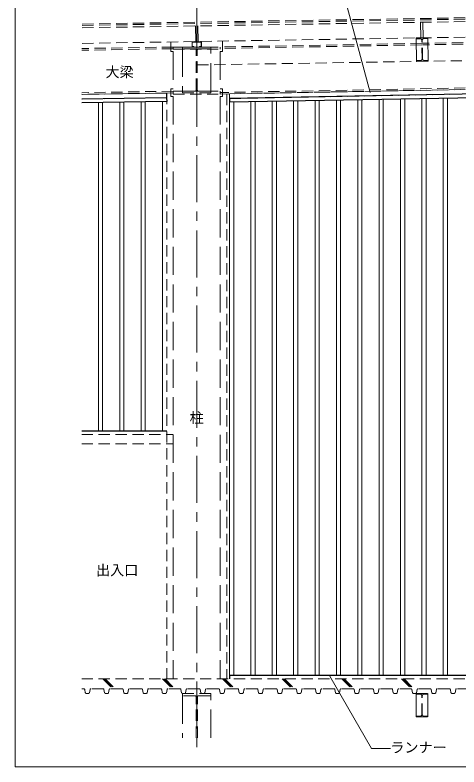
# Model space of a CAD drawing. Units: millimetres on the paper, with parts at other scales. Extents: x -195 to 195, y -140 to 138.
# Drawn here: x -96.5 to -49.2, y 17 to 97 of the extents above; entities that cross this region are included whole.
import ezdxf
from ezdxf.enums import TextEntityAlignment as Align

# ---------------------------------------------------------------- set-up
doc = ezdxf.new("R2010")
doc.units = ezdxf.units.MM
for name, pattern in [('CHAIN1', [8, 5, -1, 1, -1]), ('DASHED1', [1.8, 1.2, -0.6]), ('DASHED3', [4, 3, -1])]:
    doc.linetypes.add(name, pattern=pattern)
for name, color, linetype, lineweight in [('A-0_中心線', 4, 'CHAIN1', 9), ('A-2_スタッド', 3, 'Continuous', 18), ('A-3_ランナー', 2, 'Continuous', 25), ('A-4_補強材', 4, 'DASHED1', 9), ('A-6_文字・矢印', 7, 'Continuous', 18), ('A-9_躯体他', 4, 'DASHED1', 9), ('F-3_ランナー', 4, 'Continuous', 9)]:
    doc.layers.add(name, color=color, linetype=linetype, lineweight=lineweight)
doc.styles.add('ＭＳ ゴシック', font='')
doc.styles.get('ＭＳ ゴシック').set_extended_font_data('MS Gothic')

msp = doc.modelspace()

# ---------------------------------------------------------------- linework, layer by layer
at = {"layer": 'A-0_中心線'}
msp.add_line((-77.099, 98.101), (-77.099, 18.963), dxfattribs=at)
at = {"layer": 'A-2_スタッド'}
for p, q in [((-57.674, 26.781), (-57.674, 88.019)), ((-57.224, 26.781), (-57.224, 88.028)), ((-55.399, 26.781), (-55.399, 88.061)), ((-54.949, 26.781), (-54.949, 88.07)), ((-53.124, 26.781), (-53.124, 88.103)), ((-52.674, 26.781), (-52.674, 88.112)), ((-50.849, 26.781), (-50.849, 88.145)), ((-50.399, 26.781), (-50.399, 88.154)), ((-87.574, 87.698), (-87.574, 52.781)), ((-87.124, 87.705), (-87.124, 52.781)), ((-85.299, 87.735), (-85.299, 52.781)), ((-84.849, 87.742), (-84.849, 52.781)), ((-83.024, 87.772), (-83.024, 52.781)), ((-82.574, 87.779), (-82.574, 52.781)), ((-80.749, 87.809), (-80.749, 52.781)), ((-73.599, 26.781), (-73.599, 87.726)), ((-73.149, 26.781), (-73.149, 87.734)), ((-71.324, 26.781), (-71.324, 87.768)), ((-70.874, 26.781), (-70.874, 87.776)), ((-69.049, 26.781), (-69.049, 87.81)), ((-68.599, 26.781), (-68.599, 87.818)), ((-66.774, 26.781), (-66.774, 87.852)), ((-66.324, 26.781), (-66.324, 87.86)), ((-64.499, 26.781), (-64.499, 87.894)), ((-64.049, 26.781), (-64.049, 87.902)), ((-62.224, 26.781), (-62.224, 87.935)), ((-61.774, 26.781), (-61.774, 87.944)), ((-59.949, 26.781), (-59.949, 87.977)), ((-59.499, 26.781), (-59.499, 87.986))]:
    msp.add_line(p, q, dxfattribs=at)
at = {"layer": 'A-3_ランナー'}
for p, q in [((-10.684, 88.886), (-73.592, 87.726)), ((-80.306, 88.216), (-89.341, 88.07)), ((-89.349, 52.781), (-80.299, 52.781)), ((-73.599, 26.781), (-10.7, 26.781)), ((-73.599, 26.781), (-73.599, 26.381))]:
    msp.add_line(p, q, dxfattribs=at)
for points in [[(-10.691, 89.286), (-73.599, 88.126), (-73.592, 87.726)], [(-80.306, 88.216), (-80.299, 87.816), (-89.335, 87.67)]]:
    msp.add_lwpolyline(points, dxfattribs=at)
at = {"layer": 'A-4_補強材'}
for p, q in [((-73.599, 88.626), (-10.7, 89.786)), ((-73.599, 88.126), (-10.691, 89.286)), ((-80.306, 88.216), (-89.341, 88.07)), ((-80.299, 88.716), (-89.335, 88.57)), ((-80.306, 88.216), (-80.314, 88.716)), ((-73.599, 88.626), (-73.599, 88.126)), ((-89.349, 52.381), (-79.599, 52.381)), ((-89.349, 51.381), (-79.599, 51.381))]:
    msp.add_line(p, q, dxfattribs=at)
at = {"layer": 'A-6_文字・矢印'}
msp.add_line((-61.564, 99.735), (-58.624, 88.764), dxfattribs=at)
msp.add_lwpolyline([(-56.475, 18.953), (-58.475, 18.953), (-62.924, 26.659)], dxfattribs=at)
at = {"layer": 'A-9_躯体他'}
for p, q in [((-10.7, 97.332), (-89.349, 96.056)), ((-10.7, 97.182), (-89.349, 95.906)), ((-10.7, 96.932), (-89.349, 95.656)), ((-10.7, 95.271), (-89.349, 93.996)), ((-53.735, 94.572), (-52.485, 94.595)), ((-53.735, 94.572), (-53.733, 94.482)), ((-53.288, 94.49), (-53.733, 94.482)), ((-27.129, 94.484), (-53.069, 94.005)), ((-52.928, 94.497), (-52.483, 94.505)), ((-52.485, 94.595), (-52.483, 94.505)), ((-79.599, 93.608), (-89.349, 93.45)), ((-79.599, 93.608), (-74.599, 93.608)), ((-79.599, 93.608), (-79.599, 93.368)), ((-75.599, 93.608), (-75.599, 93.428)), ((-53.129, 94.004), (-74.599, 93.608)), ((-74.599, 93.608), (-74.599, 93.368)), ((-53.126, 93.844), (-74.596, 93.448)), ((-53.098, 92.324), (-53.136, 94.343)), ((-53.038, 92.325), (-53.076, 94.344)), ((-27.126, 94.324), (-53.066, 93.845)), ((-79.599, 93.428), (-89.346, 93.27)), ((-79.599, 93.368), (-74.599, 93.368)), ((-77.304, 93.428), (-78.599, 93.428)), ((-77.154, 89.058), (-77.154, 93.278)), ((-77.044, 89.058), (-77.044, 93.278)), ((-76.894, 93.428), (-75.599, 93.428)), ((-77.044, 91.697), (-10.7, 92.772)), ((-53.246, 92.171), (-53.69, 92.163)), ((-53.69, 92.163), (-53.689, 92.073)), ((-53.689, 92.073), (-52.439, 92.096)), ((-52.886, 92.177), (-52.441, 92.186)), ((-52.441, 92.186), (-52.439, 92.096)), ((-10.7, 89.946), (-74.599, 88.767)), ((-10.7, 89.786), (-74.599, 88.607)), ((-79.602, 88.908), (-89.352, 88.749)), ((-79.599, 88.908), (-74.599, 88.908)), ((-79.599, 88.908), (-79.599, 88.608)), ((-77.304, 88.908), (-78.599, 88.908)), ((-78.599, 88.908), (-78.599, 88.728)), ((-75.599, 88.908), (-75.599, 88.728)), ((-74.599, 88.908), (-74.599, 88.608)), ((-79.599, 88.728), (-89.349, 88.569)), ((-80.299, 88.716), (-80.299, 26.381)), ((-79.599, 88.608), (-74.599, 88.608)), ((-78.599, 88.728), (-75.599, 88.728)), ((-73.899, 88.62), (-73.899, 26.381)), ((-89.349, 26.381), (-10.7, 26.381)), ((-87.095, 26.381), (-86.045, 25.331)), ((-86.967, 26.381), (-85.917, 25.331)), ((-86.84, 26.381), (-85.79, 25.331)), ((-80.731, 26.381), (-79.681, 25.331)), ((-80.603, 26.381), (-79.553, 25.331)), ((-80.476, 26.381), (-79.426, 25.331)), ((-74.367, 26.381), (-73.317, 25.331)), ((-74.239, 26.381), (-73.189, 25.331)), ((-74.112, 26.381), (-73.062, 25.331)), ((-68.003, 26.381), (-66.953, 25.331)), ((-67.875, 26.381), (-66.825, 25.331)), ((-67.748, 26.381), (-66.698, 25.331)), ((-61.639, 26.381), (-60.589, 25.331)), ((-61.511, 26.381), (-60.461, 25.331)), ((-61.384, 26.381), (-60.334, 25.331)), ((-55.275, 26.381), (-54.225, 25.331)), ((-55.148, 26.381), (-54.098, 25.331)), ((-55.02, 26.381), (-53.97, 25.331)), ((-89.131, 25.331), (-89.349, 25.331)), ((-88.965, 24.911), (-89.033, 25.251)), ((-88.631, 24.831), (-88.867, 24.831)), ((-88.465, 25.251), (-88.533, 24.911)), ((-87.081, 25.331), (-88.367, 25.331)), ((-86.915, 24.911), (-86.983, 25.251)), ((-86.817, 24.831), (-86.699, 24.831)), ((-86.581, 24.831), (-86.699, 24.831)), ((-86.415, 25.251), (-86.483, 24.911)), ((-85.031, 25.331), (-86.317, 25.331)), ((-84.865, 24.911), (-84.933, 25.251)), ((-84.531, 24.831), (-84.767, 24.831)), ((-84.365, 25.251), (-84.433, 24.911)), ((-82.981, 25.331), (-84.267, 25.331)), ((-82.815, 24.911), (-82.883, 25.251)), ((-82.481, 24.831), (-82.717, 24.831)), ((-82.315, 25.251), (-82.383, 24.911)), ((-80.931, 25.331), (-82.217, 25.331)), ((-80.765, 24.911), (-80.833, 25.251)), ((-80.667, 24.831), (-80.431, 24.831)), ((-80.265, 25.251), (-80.333, 24.911)), ((-78.881, 25.331), (-80.167, 25.331)), ((-78.715, 24.911), (-78.783, 25.251)), ((-78.617, 24.831), (-78.381, 24.831)), ((-78.599, 24.831), (-75.599, 24.831)), ((-78.599, 24.831), (-78.599, 24.591)), ((-78.215, 25.251), (-78.283, 24.911)), ((-76.831, 25.331), (-78.117, 25.331)), ((-76.665, 24.911), (-76.733, 25.251)), ((-76.331, 24.831), (-76.567, 24.831)), ((-76.165, 25.251), (-76.233, 24.911)), ((-74.781, 25.331), (-76.067, 25.331)), ((-75.599, 24.831), (-75.599, 24.591)), ((-74.615, 24.911), (-74.683, 25.251)), ((-74.517, 24.831), (-74.399, 24.831)), ((-74.281, 24.831), (-74.399, 24.831)), ((-74.115, 25.251), (-74.183, 24.911)), ((-72.731, 25.331), (-74.017, 25.331)), ((-72.565, 24.911), (-72.633, 25.251)), ((-72.231, 24.831), (-72.467, 24.831)), ((-72.065, 25.251), (-72.133, 24.911)), ((-70.681, 25.331), (-71.967, 25.331)), ((-70.515, 24.911), (-70.583, 25.251)), ((-70.181, 24.831), (-70.417, 24.831)), ((-70.015, 25.251), (-70.083, 24.911)), ((-68.631, 25.331), (-69.917, 25.331)), ((-68.465, 24.911), (-68.533, 25.251)), ((-68.367, 24.831), (-68.249, 24.831)), ((-68.131, 24.831), (-68.249, 24.831)), ((-67.965, 25.251), (-68.033, 24.911)), ((-66.581, 25.331), (-67.867, 25.331)), ((-66.415, 24.911), (-66.483, 25.251)), ((-66.081, 24.831), (-66.317, 24.831)), ((-65.915, 25.251), (-65.983, 24.911)), ((-64.531, 25.331), (-65.817, 25.331)), ((-64.365, 24.911), (-64.433, 25.251)), ((-64.031, 24.831), (-64.267, 24.831)), ((-63.865, 25.251), (-63.933, 24.911)), ((-62.481, 25.331), (-63.767, 25.331)), ((-62.315, 24.911), (-62.383, 25.251)), ((-62.217, 24.831), (-62.099, 24.831)), ((-61.981, 24.831), (-62.099, 24.831)), ((-61.815, 25.251), (-61.883, 24.911)), ((-60.431, 25.331), (-61.717, 25.331)), ((-60.265, 24.911), (-60.333, 25.251)), ((-59.931, 24.831), (-60.167, 24.831)), ((-59.765, 25.251), (-59.833, 24.911)), ((-58.381, 25.331), (-59.667, 25.331)), ((-58.215, 24.911), (-58.283, 25.251)), ((-57.881, 24.831), (-58.117, 24.831)), ((-57.715, 25.251), (-57.783, 24.911)), ((-56.331, 25.331), (-57.617, 25.331)), ((-56.165, 24.911), (-56.233, 25.251)), ((-56.067, 24.831), (-55.949, 24.831)), ((-55.831, 24.831), (-55.949, 24.831)), ((-55.665, 25.251), (-55.733, 24.911)), ((-54.281, 25.331), (-55.567, 25.331)), ((-54.115, 24.911), (-54.183, 25.251)), ((-53.781, 24.831), (-54.017, 24.831)), ((-53.724, 24.831), (-53.724, 24.741)), ((-53.724, 24.831), (-52.474, 24.831)), ((-53.615, 25.251), (-53.683, 24.911)), ((-52.231, 25.331), (-53.517, 25.331)), ((-52.474, 24.831), (-52.474, 24.741)), ((-52.065, 24.911), (-52.133, 25.251)), ((-51.731, 24.831), (-51.967, 24.831)), ((-51.565, 25.251), (-51.633, 24.911)), ((-50.181, 25.331), (-51.467, 25.331)), ((-50.015, 24.911), (-50.083, 25.251)), ((-49.917, 24.831), (-49.799, 24.831)), ((-49.681, 24.831), (-49.799, 24.831)), ((-49.515, 25.251), (-49.583, 24.911)), ((-48.131, 25.331), (-49.417, 25.331)), ((-77.314, 24.591), (-78.599, 24.591)), ((-77.164, 20.105), (-77.164, 24.441)), ((-77.034, 20.105), (-77.034, 24.441)), ((-76.884, 24.591), (-75.599, 24.591)), ((-53.279, 24.741), (-53.724, 24.741)), ((-53.129, 22.571), (-53.129, 24.591)), ((-53.069, 22.571), (-53.069, 24.591)), ((-52.919, 24.741), (-52.474, 24.741)), ((-53.279, 22.421), (-53.724, 22.421)), ((-53.724, 22.421), (-53.724, 22.331)), ((-52.919, 22.421), (-52.474, 22.421)), ((-52.474, 22.421), (-52.474, 22.331)), ((-53.724, 22.331), (-52.474, 22.331))]:
    msp.add_line(p, q, dxfattribs=at)
at = {"layer": 'A-9_躯体他', "linetype": 'DASHED3'}
for p, q in [((-53.266, 96.241), (-53.235, 94.582)), ((-53.016, 96.246), (-52.985, 94.586)), ((-77.237, 95.853), (-77.207, 94.193)), ((-76.988, 95.857), (-76.957, 94.198)), ((-53.733, 94.482), (-53.69, 92.163)), ((-52.441, 92.186), (-52.483, 94.505)), ((-74.349, 94.239), (-74.349, 93.118)), ((-78.599, 93.428), (-78.599, 88.908)), ((-75.599, 88.908), (-75.599, 93.428)), ((-74.599, 93.118), (-74.349, 93.118)), ((-79.849, 89.158), (-79.849, 88.358)), ((-79.849, 89.158), (-79.599, 89.158)), ((-79.849, 88.358), (-79.599, 88.358)), ((-79.599, 88.358), (-79.599, 26.381)), ((-74.599, 88.358), (-74.349, 88.358)), ((-74.599, 88.358), (-74.599, 26.381)), ((-78.599, 24.591), (-78.599, 20.105)), ((-75.599, 20.105), (-75.599, 24.591)), ((-53.724, 24.741), (-53.724, 22.421)), ((-52.474, 22.421), (-52.474, 24.741))]:
    msp.add_line(p, q, dxfattribs=at)
at = {"layer": 'A-9_躯体他', "linetype": 'Continuous'}
for p, q in [((-78.599, 93.608), (-78.599, 93.428)), ((-78.599, 93.608), (-75.599, 93.608)), ((-77.599, 93.695), (-77.599, 94.095)), ((-77.576, 93.695), (-77.576, 94.095)), ((-76.649, 94.145), (-77.549, 94.145)), ((-76.649, 94.122), (-77.549, 94.122)), ((-77.549, 93.668), (-77.399, 93.668)), ((-77.549, 93.645), (-77.399, 93.645)), ((-77.399, 93.645), (-77.399, 93.668)), ((-76.799, 93.645), (-76.799, 93.668)), ((-76.799, 93.668), (-76.649, 93.668)), ((-76.799, 93.645), (-76.649, 93.645)), ((-76.622, 93.695), (-76.622, 94.095)), ((-76.599, 93.695), (-76.599, 94.095)), ((-76.894, 88.908), (-75.599, 88.908))]:
    msp.add_line(p, q, dxfattribs=at)
at = {"layer": 'A-9_躯体他', "linetype": 'DASHED3'}
for points in [[(-79.849, 94.15), (-79.849, 93.118), (-79.599, 93.118), (-79.599, 89.158)], [(-74.599, 93.118), (-74.599, 89.158), (-74.349, 89.158), (-74.349, 88.358)]]:
    msp.add_lwpolyline(points, dxfattribs=at)
at = {"layer": 'A-9_躯体他'}
for centre, radius, start, end in [((-53.286, 94.34), 0.15, 1.05678, 91.05678), ((-52.926, 94.347), 0.15, 91.05678, 181.05678), ((-77.304, 93.278), 0.15, 0, 90), ((-76.894, 93.278), 0.15, 90, 180), ((-53.248, 92.321), 0.15, 271.05678, 1.05678), ((-52.888, 92.327), 0.15, 181.05678, 271.05678), ((-77.304, 89.058), 0.15, 270, 0), ((-76.894, 89.058), 0.15, 180, 270), ((-89.131, 25.231), 0.1, 11.30993, 90), ((-88.867, 24.931), 0.1, 191.30993, 270), ((-88.631, 24.931), 0.1, 270, 348.69007), ((-88.367, 25.231), 0.1, 90, 168.69007), ((-87.081, 25.231), 0.1, 11.30993, 90), ((-86.817, 24.931), 0.1, 191.30993, 270), ((-86.581, 24.931), 0.1, 270, 348.69007), ((-86.317, 25.231), 0.1, 90, 168.69007), ((-85.031, 25.231), 0.1, 11.30993, 90), ((-84.767, 24.931), 0.1, 191.30993, 270), ((-84.531, 24.931), 0.1, 270, 348.69007), ((-84.267, 25.231), 0.1, 90, 168.69007), ((-82.981, 25.231), 0.1, 11.30993, 90), ((-82.717, 24.931), 0.1, 191.30993, 270), ((-82.481, 24.931), 0.1, 270, 348.69007), ((-82.217, 25.231), 0.1, 90, 168.69007), ((-80.931, 25.231), 0.1, 11.30993, 90), ((-80.667, 24.931), 0.1, 191.30993, 270), ((-80.431, 24.931), 0.1, 270, 348.69007), ((-80.167, 25.231), 0.1, 90, 168.69007), ((-78.881, 25.231), 0.1, 11.30993, 90), ((-78.617, 24.931), 0.1, 191.30993, 270), ((-78.381, 24.931), 0.1, 270, 348.69007), ((-78.117, 25.231), 0.1, 90, 168.69007), ((-76.831, 25.231), 0.1, 11.30993, 90), ((-76.567, 24.931), 0.1, 191.30993, 270), ((-76.331, 24.931), 0.1, 270, 348.69007), ((-76.067, 25.231), 0.1, 90, 168.69007), ((-74.781, 25.231), 0.1, 11.30993, 90), ((-74.517, 24.931), 0.1, 191.30993, 270), ((-74.281, 24.931), 0.1, 270, 348.69007), ((-74.017, 25.231), 0.1, 90, 168.69007), ((-72.731, 25.231), 0.1, 11.30993, 90), ((-72.467, 24.931), 0.1, 191.30993, 270), ((-72.231, 24.931), 0.1, 270, 348.69007), ((-71.967, 25.231), 0.1, 90, 168.69007), ((-70.681, 25.231), 0.1, 11.30993, 90), ((-70.417, 24.931), 0.1, 191.30993, 270), ((-70.181, 24.931), 0.1, 270, 348.69007), ((-69.917, 25.231), 0.1, 90, 168.69007), ((-68.631, 25.231), 0.1, 11.30993, 90), ((-68.367, 24.931), 0.1, 191.30993, 270), ((-68.131, 24.931), 0.1, 270, 348.69007), ((-67.867, 25.231), 0.1, 90, 168.69007), ((-66.581, 25.231), 0.1, 11.30993, 90), ((-66.317, 24.931), 0.1, 191.30993, 270), ((-66.081, 24.931), 0.1, 270, 348.69007), ((-65.817, 25.231), 0.1, 90, 168.69007), ((-64.531, 25.231), 0.1, 11.30993, 90), ((-64.267, 24.931), 0.1, 191.30993, 270), ((-64.031, 24.931), 0.1, 270, 348.69007), ((-63.767, 25.231), 0.1, 90, 168.69007), ((-62.481, 25.231), 0.1, 11.30993, 90), ((-62.217, 24.931), 0.1, 191.30993, 270), ((-61.981, 24.931), 0.1, 270, 348.69007), ((-61.717, 25.231), 0.1, 90, 168.69007), ((-60.431, 25.231), 0.1, 11.30993, 90), ((-60.167, 24.931), 0.1, 191.30993, 270), ((-59.931, 24.931), 0.1, 270, 348.69007), ((-59.667, 25.231), 0.1, 90, 168.69007), ((-58.381, 25.231), 0.1, 11.30993, 90), ((-58.117, 24.931), 0.1, 191.30993, 270), ((-57.881, 24.931), 0.1, 270, 348.69007), ((-57.617, 25.231), 0.1, 90, 168.69007), ((-56.331, 25.231), 0.1, 11.30993, 90), ((-56.067, 24.931), 0.1, 191.30993, 270), ((-55.831, 24.931), 0.1, 270, 348.69007), ((-55.567, 25.231), 0.1, 90, 168.69007), ((-54.281, 25.231), 0.1, 11.30993, 90), ((-54.017, 24.931), 0.1, 191.30993, 270), ((-53.781, 24.931), 0.1, 270, 348.69007), ((-53.517, 25.231), 0.1, 90, 168.69007), ((-52.231, 25.231), 0.1, 11.30993, 90), ((-51.967, 24.931), 0.1, 191.30993, 270), ((-51.731, 24.931), 0.1, 270, 348.69007), ((-51.467, 25.231), 0.1, 90, 168.69007), ((-50.181, 25.231), 0.1, 11.30993, 90), ((-49.917, 24.931), 0.1, 191.30993, 270), ((-49.681, 24.931), 0.1, 270, 348.69007), ((-49.417, 25.231), 0.1, 90, 168.69007), ((-77.314, 24.441), 0.15, 0, 90), ((-76.884, 24.441), 0.15, 90, 180), ((-53.279, 24.591), 0.15, 0, 90), ((-52.919, 24.591), 0.15, 90, 180), ((-53.279, 22.571), 0.15, 270, 0), ((-52.919, 22.571), 0.15, 180, 270)]:
    msp.add_arc(centre, radius, start, end, dxfattribs=at)
at = {"layer": 'A-9_躯体他', "linetype": 'Continuous'}
for centre, radius, start, end in [((-77.549, 94.095), 0.05, 90, 180), ((-77.549, 93.695), 0.05, 180, 270), ((-77.549, 94.095), 0.027, 90, 180), ((-77.549, 93.695), 0.027, 180, 270), ((-76.649, 94.095), 0.05, 0, 90), ((-76.649, 94.095), 0.027, 0, 90), ((-76.649, 93.695), 0.027, 270, 0), ((-76.649, 93.695), 0.05, 270, 0)]:
    msp.add_arc(centre, radius, start, end, dxfattribs=at)
at = {"layer": 'F-3_ランナー', "color": 3, "lineweight": 18}
for p, q in [((-96.454, 102.506), (-96.454, 17.006)), ((-96.454, 17.006), (-1.954, 17.006))]:
    msp.add_line(p, q, dxfattribs=at)

# ---------------------------------------------------------------- texts
at = {"layer": 'A-6_文字・矢印', "style": 'ＭＳ ゴシック'}
for s, p in [('大梁', (-86.817, 90.068)), ('柱', (-77.849, 53.276)), ('出入口', (-87.824, 37.059)), ('ランナー', (-56.475, 18.203))]:
    msp.add_text(s, height=1.1, dxfattribs=at).set_placement(p, align=Align.BOTTOM_LEFT)

doc.saveas('drawing.dxf')
